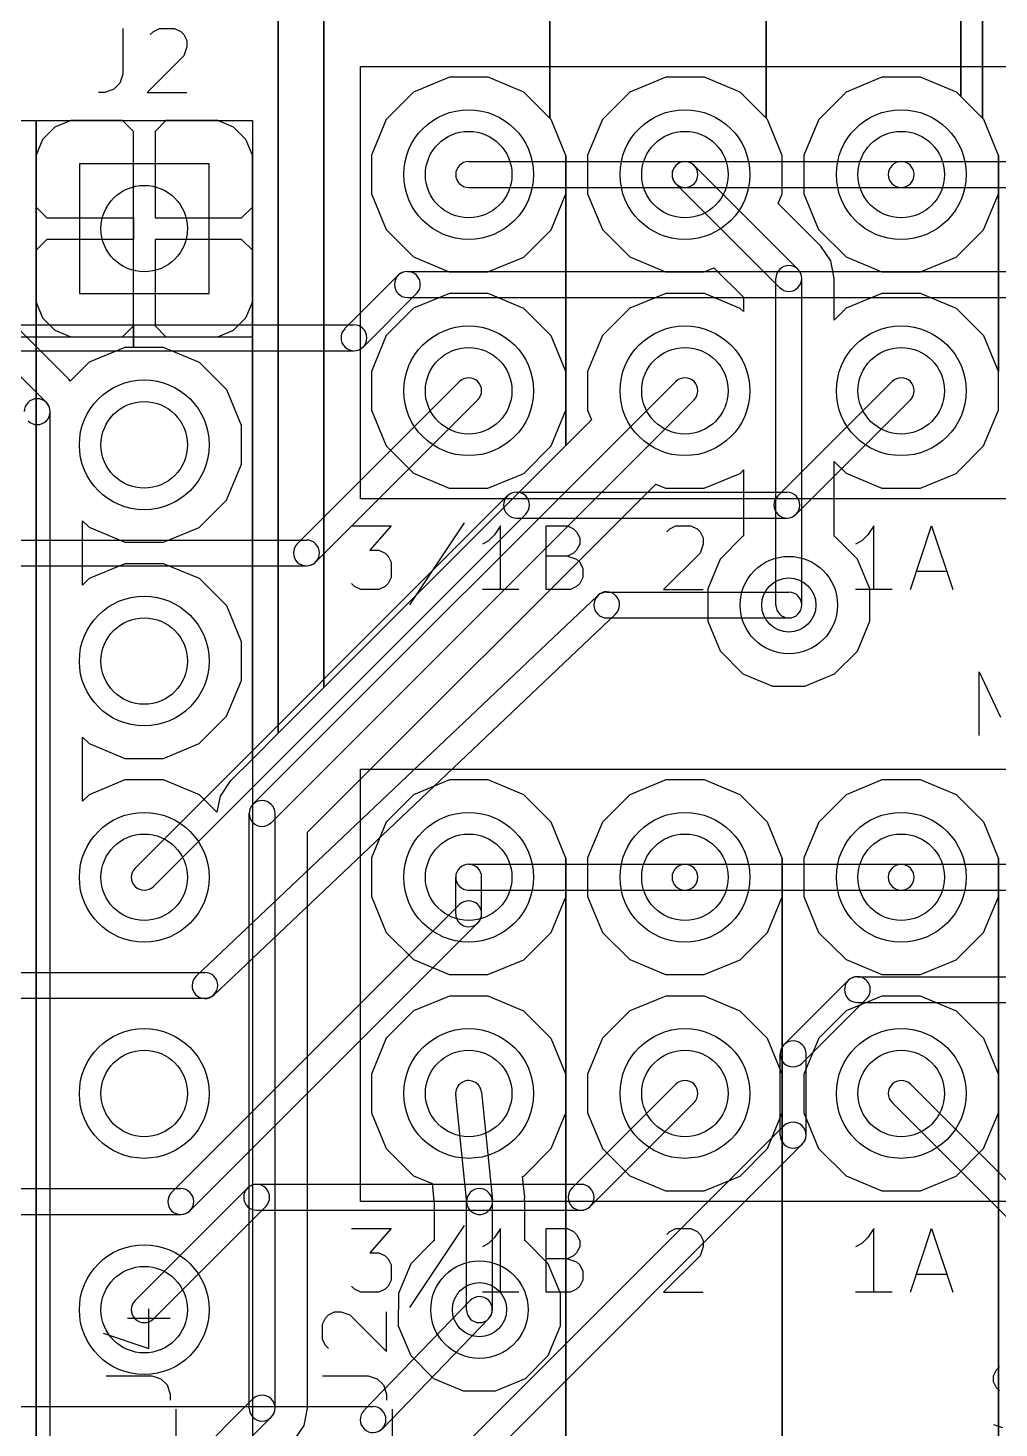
# Model space of a CAD drawing. Extents: x 10 to 410, y -287 to -10.
# Drawn here: x 229.78 to 241.18, y -136.01 to -119.56 of the extents above; entities that cross this region are included whole.
import ezdxf

# ---------------------------------------------------------------- set-up
doc = ezdxf.new("R2010")
doc.units = 0
doc.header["$MEASUREMENT"] = 0
doc.layers.add('Black', color=250, linetype='CONTINUOUS')
doc.layers.add('White', color=7, linetype='CONTINUOUS')

msp = doc.modelspace()

# ---------------------------------------------------------------- linework, layer by layer
at = {"layer": 'BLACK'}
for p, q in [((235.903, -120.621), (235.903, -114.594)), ((235.903, -114.594), (235.903, -120.621)), ((235.903, -120.621), (235.903, -114.594)), ((235.903, -114.594), (235.903, -120.621)), ((238.443, -120.621), (238.443, -114.594)), ((238.443, -114.594), (238.443, -120.621)), ((238.443, -120.621), (238.443, -114.594)), ((238.443, -114.594), (238.443, -120.621)), ((240.983, -120.621), (240.983, -115.431)), ((240.983, -115.431), (240.983, -120.621)), ((240.983, -120.621), (240.983, -115.431)), ((240.983, -115.431), (240.983, -120.621)), ((240.729, -120.367), (240.729, -117.896)), ((240.729, -117.896), (240.729, -120.367)), ((240.729, -120.367), (240.729, -117.896)), ((240.729, -117.896), (240.729, -120.367)), ((233.248, -127.312), (233.248, -118.272)), ((233.248, -118.272), (233.248, -127.312)), ((233.248, -127.312), (233.248, -118.272)), ((233.248, -118.272), (233.248, -127.312)), ((232.714, -127.847), (232.714, -118.975)), ((232.714, -118.975), (232.714, -127.847)), ((232.714, -127.847), (232.714, -118.975)), ((232.714, -118.975), (232.714, -127.847)), ((230.89, -119.569), (230.89, -120.104)), ((231.247, -119.604), (231.319, -119.569)), ((231.319, -119.569), (231.497, -119.569)), ((231.497, -119.569), (231.569, -119.604)), ((231.211, -119.64), (231.247, -119.604)), ((231.569, -119.604), (231.604, -119.64)), ((231.604, -119.64), (231.64, -119.711)), ((231.64, -119.711), (231.64, -119.783)), ((231.604, -119.89), (231.176, -120.319)), ((231.64, -119.783), (231.604, -119.89)), ((233.68, -125.095), (233.68, -120.015)), ((233.68, -120.015), (243.84, -120.015)), ((230.854, -120.211), (230.783, -120.283)), ((230.89, -120.104), (230.854, -120.211)), ((234.724, -120.142), (234.303, -120.315)), ((234.724, -120.142), (234.303, -120.315)), ((235.178, -120.142), (234.724, -120.142)), ((235.178, -120.142), (234.724, -120.142)), ((235.598, -120.317), (235.178, -120.142)), ((235.598, -120.317), (235.178, -120.142)), ((237.264, -120.142), (236.843, -120.315)), ((237.264, -120.142), (236.843, -120.315)), ((237.718, -120.142), (237.264, -120.142)), ((237.718, -120.142), (237.264, -120.142)), ((238.138, -120.317), (237.718, -120.142)), ((238.138, -120.317), (237.718, -120.142)), ((239.804, -120.142), (239.383, -120.315)), ((239.804, -120.142), (239.383, -120.315)), ((240.258, -120.142), (239.804, -120.142)), ((240.258, -120.142), (239.804, -120.142)), ((240.678, -120.317), (240.258, -120.142)), ((240.678, -120.317), (240.258, -120.142)), ((230.676, -120.319), (230.604, -120.319)), ((230.783, -120.283), (230.676, -120.319)), ((231.176, -120.319), (231.64, -120.319)), ((234.303, -120.315), (233.982, -120.637)), ((234.303, -120.315), (233.982, -120.637)), ((235.903, -120.621), (235.598, -120.317)), ((235.903, -120.621), (235.598, -120.317)), ((236.843, -120.315), (236.522, -120.637)), ((236.843, -120.315), (236.522, -120.637)), ((238.443, -120.621), (238.138, -120.317)), ((238.443, -120.621), (238.138, -120.317)), ((239.383, -120.315), (239.062, -120.637)), ((239.383, -120.315), (239.062, -120.637)), ((240.729, -120.367), (240.678, -120.317)), ((240.729, -120.367), (240.678, -120.317)), ((240.983, -120.621), (240.729, -120.367)), ((240.983, -120.621), (240.729, -120.367)), ((227.33, -120.65), (229.87, -120.65)), ((229.87, -120.65), (229.87, -146.05)), ((229.87, -120.65), (232.41, -120.65)), ((229.87, -146.05), (229.87, -120.65)), ((230.277, -120.65), (230.09, -120.728)), ((230.277, -120.65), (230.09, -120.728)), ((230.479, -120.65), (230.277, -120.65)), ((230.479, -120.65), (230.277, -120.65)), ((230.886, -120.65), (230.479, -120.65)), ((230.886, -120.65), (230.479, -120.65)), ((231.013, -120.777), (230.886, -120.65)), ((231.013, -120.777), (230.886, -120.65)), ((231.394, -120.65), (231.267, -120.777)), ((231.394, -120.65), (231.267, -120.777)), ((231.801, -120.65), (231.394, -120.65)), ((231.801, -120.65), (231.394, -120.65)), ((232.003, -120.65), (231.801, -120.65)), ((232.003, -120.65), (231.801, -120.65)), ((232.19, -120.728), (232.003, -120.65)), ((232.19, -120.728), (232.003, -120.65)), ((232.41, -120.65), (232.41, -146.05)), ((233.982, -120.637), (233.807, -121.057)), ((233.982, -120.637), (233.807, -121.057)), ((235.92, -120.638), (235.903, -120.621)), ((235.92, -120.638), (235.903, -120.621)), ((236.093, -121.059), (235.92, -120.638)), ((236.093, -121.059), (235.92, -120.638)), ((236.522, -120.637), (236.347, -121.057)), ((236.522, -120.637), (236.347, -121.057)), ((238.46, -120.638), (238.443, -120.621)), ((238.46, -120.638), (238.443, -120.621)), ((238.633, -121.059), (238.46, -120.638)), ((238.633, -121.059), (238.46, -120.638)), ((239.062, -120.637), (238.887, -121.057)), ((239.062, -120.637), (238.887, -121.057)), ((241, -120.638), (240.983, -120.621)), ((241, -120.638), (240.983, -120.621)), ((241.173, -121.059), (241, -120.638)), ((241.173, -121.059), (241, -120.638)), ((229.947, -120.871), (229.87, -121.057)), ((229.947, -120.871), (229.87, -121.057)), ((230.09, -120.728), (229.947, -120.871)), ((230.09, -120.728), (229.947, -120.871)), ((231.013, -121.793), (231.013, -120.777)), ((231.013, -121.793), (231.013, -120.777)), ((231.267, -120.777), (231.267, -121.793)), ((231.267, -120.777), (231.267, -121.793)), ((232.333, -120.871), (232.19, -120.728)), ((232.333, -120.871), (232.19, -120.728)), ((232.41, -121.057), (232.333, -120.871)), ((232.41, -121.057), (232.333, -120.871)), ((229.87, -121.057), (229.87, -121.666)), ((229.87, -121.057), (229.87, -121.666)), ((231.902, -121.158), (230.378, -121.158)), ((230.378, -121.158), (230.378, -122.682)), ((231.902, -121.158), (230.378, -121.158)), ((230.378, -121.158), (230.378, -122.682)), ((231.902, -121.158), (230.378, -121.158)), ((230.378, -121.158), (230.378, -122.682)), ((231.902, -122.682), (231.902, -121.158)), ((231.902, -122.682), (231.902, -121.158)), ((231.902, -122.682), (231.902, -121.158)), ((232.41, -122.783), (232.41, -121.057)), ((232.41, -121.666), (232.41, -121.057)), ((232.41, -121.057), (232.41, -122.783)), ((232.41, -122.783), (232.41, -121.057)), ((232.41, -121.666), (232.41, -121.057)), ((232.41, -121.057), (232.41, -122.783)), ((233.807, -121.057), (233.807, -121.511)), ((233.807, -121.057), (233.807, -121.511)), ((236.093, -123.599), (236.093, -121.059)), ((236.093, -121.513), (236.093, -121.059)), ((236.093, -121.059), (236.093, -123.599)), ((236.093, -123.599), (236.093, -121.059)), ((236.093, -121.513), (236.093, -121.059)), ((236.093, -121.059), (236.093, -123.599)), ((236.347, -121.057), (236.347, -121.511)), ((236.347, -121.057), (236.347, -121.511)), ((238.817, -122.397), (237.598, -121.177)), ((238.633, -121.513), (238.633, -121.059)), ((238.633, -121.513), (238.633, -121.059)), ((238.887, -121.057), (238.887, -121.511)), ((238.887, -121.057), (238.887, -121.511)), ((241.173, -123.599), (241.173, -121.059)), ((241.173, -121.513), (241.173, -121.059)), ((241.173, -121.059), (241.173, -123.599)), ((241.173, -123.599), (241.173, -121.059)), ((241.173, -121.513), (241.173, -121.059)), ((241.173, -121.059), (241.173, -123.599)), ((233.807, -121.511), (233.98, -121.932)), ((233.807, -121.511), (233.98, -121.932)), ((235.918, -121.933), (236.093, -121.513)), ((235.918, -121.933), (236.093, -121.513)), ((236.347, -121.511), (236.52, -121.932)), ((236.347, -121.511), (236.52, -121.932)), ((238.602, -122.612), (237.382, -121.393)), ((238.586, -121.626), (238.633, -121.513)), ((238.586, -121.626), (238.633, -121.513)), ((238.887, -121.511), (239.06, -121.932)), ((238.887, -121.511), (239.06, -121.932)), ((240.998, -121.933), (241.173, -121.513)), ((240.998, -121.933), (241.173, -121.513)), ((229.87, -121.666), (229.997, -121.793)), ((229.87, -121.666), (229.997, -121.793)), ((232.283, -121.793), (232.41, -121.666)), ((232.283, -121.793), (232.41, -121.666)), ((239.087, -122.127), (238.586, -121.626)), ((239.087, -122.127), (238.586, -121.626)), ((229.997, -121.793), (231.013, -121.793)), ((229.997, -121.793), (231.013, -121.793)), ((231.013, -122.047), (231.013, -121.793)), ((231.013, -121.793), (231.013, -122.047)), ((231.013, -122.047), (231.013, -121.793)), ((231.013, -121.793), (231.013, -122.047)), ((231.267, -121.793), (232.283, -121.793)), ((231.267, -121.793), (232.283, -121.793)), ((233.98, -121.932), (234.302, -122.253)), ((233.98, -121.932), (234.302, -122.253)), ((235.597, -122.255), (235.918, -121.933)), ((235.597, -122.255), (235.918, -121.933)), ((236.52, -121.932), (236.842, -122.253)), ((236.52, -121.932), (236.842, -122.253)), ((239.06, -121.932), (239.382, -122.253)), ((239.06, -121.932), (239.382, -122.253)), ((240.677, -122.255), (240.998, -121.933)), ((240.677, -122.255), (240.998, -121.933)), ((229.997, -122.047), (229.87, -122.174)), ((229.997, -122.047), (229.87, -122.174)), ((229.87, -122.174), (229.87, -122.783)), ((229.87, -122.174), (229.87, -122.783)), ((231.013, -122.047), (229.997, -122.047)), ((231.013, -122.047), (229.997, -122.047)), ((231.013, -123.063), (231.013, -122.047)), ((231.013, -123.063), (231.013, -122.047)), ((232.283, -122.047), (231.267, -122.047)), ((231.267, -122.047), (231.267, -123.063)), ((232.283, -122.047), (231.267, -122.047)), ((231.267, -122.047), (231.267, -123.063)), ((232.41, -122.174), (232.283, -122.047)), ((232.41, -122.174), (232.283, -122.047)), ((232.41, -122.783), (232.41, -122.174)), ((232.41, -122.783), (232.41, -122.174)), ((239.202, -122.3), (239.087, -122.127)), ((239.087, -122.127), (239.087, -122.127)), ((239.202, -122.3), (239.087, -122.127)), ((239.087, -122.127), (239.087, -122.127)), ((234.302, -122.253), (234.722, -122.428)), ((234.302, -122.253), (234.722, -122.428)), ((235.176, -122.428), (235.597, -122.255)), ((235.176, -122.428), (235.597, -122.255)), ((236.842, -122.253), (237.262, -122.428)), ((236.842, -122.253), (237.262, -122.428)), ((239.235, -122.464), (239.202, -122.3)), ((239.202, -122.3), (239.202, -122.3)), ((239.235, -122.464), (239.202, -122.3)), ((239.202, -122.3), (239.202, -122.3)), ((239.382, -122.253), (239.802, -122.428)), ((239.382, -122.253), (239.802, -122.428)), ((240.256, -122.428), (240.677, -122.255)), ((240.256, -122.428), (240.677, -122.255)), ((234.722, -122.428), (235.176, -122.428)), ((234.722, -122.428), (235.176, -122.428)), ((237.262, -122.428), (237.716, -122.428)), ((237.262, -122.428), (237.716, -122.428)), ((237.716, -122.428), (237.831, -122.381)), ((237.716, -122.428), (237.831, -122.381)), ((237.831, -122.381), (238.176, -122.726)), ((237.831, -122.381), (238.176, -122.726)), ((238.557, -126.342), (238.557, -122.505)), ((238.862, -126.342), (238.862, -122.505)), ((239.243, -122.505), (239.235, -122.464)), ((239.243, -122.505), (239.235, -122.464)), ((239.243, -122.996), (239.243, -122.505)), ((239.243, -122.505), (239.243, -122.505)), ((239.243, -122.505), (239.243, -122.505)), ((239.243, -122.996), (239.243, -122.505)), ((239.243, -122.505), (239.243, -122.505)), ((239.243, -122.505), (239.243, -122.505)), ((239.802, -122.428), (240.256, -122.428)), ((239.802, -122.428), (240.256, -122.428)), ((230.378, -122.682), (231.902, -122.682)), ((230.378, -122.682), (231.902, -122.682)), ((230.378, -122.682), (231.902, -122.682)), ((234.724, -122.682), (234.303, -122.855)), ((234.724, -122.682), (234.303, -122.855)), ((235.178, -122.682), (234.724, -122.682)), ((235.178, -122.682), (234.724, -122.682)), ((235.598, -122.857), (235.178, -122.682)), ((235.598, -122.857), (235.178, -122.682)), ((237.264, -122.682), (236.843, -122.855)), ((237.264, -122.682), (236.843, -122.855)), ((237.718, -122.682), (237.264, -122.682)), ((237.718, -122.682), (237.264, -122.682)), ((238.138, -122.857), (237.718, -122.682)), ((238.138, -122.857), (237.718, -122.682)), ((239.804, -122.682), (239.383, -122.855)), ((239.804, -122.682), (239.383, -122.855)), ((240.258, -122.682), (239.804, -122.682)), ((240.258, -122.682), (239.804, -122.682)), ((240.678, -122.857), (240.258, -122.682)), ((240.678, -122.857), (240.258, -122.682)), ((229.87, -122.783), (229.947, -122.969)), ((229.87, -122.783), (229.947, -122.969)), ((232.333, -122.969), (232.41, -122.783)), ((232.333, -122.969), (232.41, -122.783)), ((232.41, -128.151), (232.41, -122.783)), ((232.41, -122.783), (232.41, -128.151)), ((232.41, -128.151), (232.41, -122.783)), ((232.41, -122.783), (232.41, -128.151)), ((234.303, -122.855), (233.982, -123.177)), ((234.303, -122.855), (233.982, -123.177)), ((235.92, -123.178), (235.598, -122.857)), ((235.92, -123.178), (235.598, -122.857)), ((236.843, -122.855), (236.522, -123.177)), ((236.843, -122.855), (236.522, -123.177)), ((238.176, -122.895), (238.138, -122.857)), ((238.176, -122.895), (238.138, -122.857)), ((238.176, -122.726), (238.176, -122.895)), ((238.176, -122.726), (238.176, -122.895)), ((239.383, -122.855), (239.243, -122.996)), ((239.383, -122.855), (239.243, -122.996)), ((241, -123.178), (240.678, -122.857)), ((241, -123.178), (240.678, -122.857)), ((229.991, -123.962), (228.997, -122.968)), ((230.26, -123.693), (229.574, -123.007)), ((230.26, -123.693), (229.574, -123.007)), ((229.947, -122.969), (230.09, -123.112)), ((229.947, -122.969), (230.09, -123.112)), ((232.19, -123.112), (232.333, -122.969)), ((232.19, -123.112), (232.333, -122.969)), ((230.09, -123.112), (230.277, -123.19)), ((230.09, -123.112), (230.277, -123.19)), ((230.886, -123.19), (231.013, -123.063)), ((230.886, -123.19), (231.013, -123.063)), ((231.013, -123.317), (231.013, -123.063)), ((231.013, -123.063), (231.013, -123.317)), ((231.013, -123.317), (231.013, -123.063)), ((231.013, -123.063), (231.013, -123.317)), ((231.267, -123.063), (231.394, -123.19)), ((231.267, -123.063), (231.394, -123.19)), ((232.003, -123.19), (232.19, -123.112)), ((232.003, -123.19), (232.19, -123.112)), ((233.982, -123.177), (233.807, -123.597)), ((233.982, -123.177), (233.807, -123.597)), ((236.093, -123.599), (235.92, -123.178)), ((236.093, -123.599), (235.92, -123.178)), ((236.522, -123.177), (236.347, -123.597)), ((236.522, -123.177), (236.347, -123.597)), ((241.173, -123.599), (241, -123.178)), ((241.173, -123.599), (241, -123.178)), ((227.33, -123.19), (229.87, -123.19)), ((229.87, -123.19), (232.41, -123.19)), ((230.277, -123.19), (230.479, -123.19)), ((230.277, -123.19), (230.479, -123.19)), ((230.479, -123.19), (230.886, -123.19)), ((230.479, -123.19), (230.886, -123.19)), ((230.914, -123.317), (230.493, -123.49)), ((230.914, -123.317), (230.493, -123.49)), ((231.013, -123.317), (230.914, -123.317)), ((231.013, -123.317), (230.914, -123.317)), ((231.368, -123.317), (231.013, -123.317)), ((231.368, -123.317), (231.013, -123.317)), ((231.788, -123.492), (231.368, -123.317)), ((231.788, -123.492), (231.368, -123.317)), ((231.394, -123.19), (231.801, -123.19)), ((231.394, -123.19), (231.801, -123.19)), ((231.801, -123.19), (232.003, -123.19)), ((231.801, -123.19), (232.003, -123.19)), ((230.493, -123.49), (230.272, -123.711)), ((230.493, -123.49), (230.272, -123.711)), ((232.11, -123.813), (231.788, -123.492)), ((232.11, -123.813), (231.788, -123.492)), ((233.807, -123.597), (233.807, -124.051)), ((233.807, -123.597), (233.807, -124.051)), ((236.093, -124.467), (236.093, -123.599)), ((236.093, -124.053), (236.093, -123.599)), ((236.093, -123.599), (236.093, -124.467)), ((236.093, -124.467), (236.093, -123.599)), ((236.093, -124.053), (236.093, -123.599)), ((236.093, -123.599), (236.093, -124.467)), ((236.347, -123.597), (236.347, -124.051)), ((236.347, -123.597), (236.347, -124.051)), ((241.173, -124.053), (241.173, -123.599)), ((241.173, -124.053), (241.173, -123.599)), ((230.272, -123.711), (230.26, -123.693)), ((230.26, -123.693), (230.26, -123.693)), ((230.272, -123.711), (230.26, -123.693)), ((230.26, -123.693), (230.26, -123.693)), ((232.283, -124.234), (232.11, -123.813)), ((232.283, -124.234), (232.11, -123.813)), ((237.382, -123.717), (232.416, -128.683)), ((237.598, -123.933), (232.632, -128.899)), ((230.035, -137.672), (230.035, -124.07)), ((233.807, -124.051), (233.98, -124.472)), ((233.807, -124.051), (233.98, -124.472)), ((235.918, -124.473), (236.093, -124.053)), ((235.918, -124.473), (236.093, -124.053)), ((236.394, -124.166), (236.093, -124.467)), ((236.394, -124.166), (236.093, -124.467)), ((236.347, -124.051), (236.394, -124.166)), ((236.347, -124.051), (236.394, -124.166)), ((240.998, -124.473), (241.173, -124.053)), ((240.998, -124.473), (241.173, -124.053)), ((232.283, -124.688), (232.283, -124.234)), ((232.283, -124.688), (232.283, -124.234)), ((236.093, -124.467), (233.248, -127.312)), ((236.093, -124.467), (233.248, -127.312)), ((233.98, -124.472), (234.302, -124.793)), ((233.98, -124.472), (234.302, -124.793)), ((235.597, -124.795), (235.918, -124.473)), ((235.597, -124.795), (235.918, -124.473)), ((240.677, -124.795), (240.998, -124.473)), ((240.677, -124.795), (240.998, -124.473)), ((239.243, -125.532), (239.243, -124.654)), ((239.243, -124.654), (239.382, -124.793)), ((239.243, -125.532), (239.243, -124.654)), ((239.243, -124.654), (239.382, -124.793)), ((232.108, -125.108), (232.283, -124.688)), ((232.108, -125.108), (232.283, -124.688)), ((234.302, -124.793), (234.722, -124.968)), ((234.302, -124.793), (234.722, -124.968)), ((235.176, -124.968), (235.597, -124.795)), ((235.176, -124.968), (235.597, -124.795)), ((237.716, -124.968), (238.137, -124.795)), ((237.716, -124.968), (238.137, -124.795)), ((238.137, -124.795), (238.176, -124.755)), ((238.137, -124.795), (238.176, -124.755)), ((238.176, -124.755), (238.176, -125.532)), ((238.176, -124.755), (238.176, -125.532)), ((239.382, -124.793), (239.802, -124.968)), ((239.382, -124.793), (239.802, -124.968)), ((240.256, -124.968), (240.677, -124.795)), ((240.256, -124.968), (240.677, -124.795)), ((233.057, -129.012), (237.149, -124.921)), ((233.057, -129.012), (237.149, -124.921)), ((234.722, -124.968), (235.176, -124.968)), ((234.722, -124.968), (235.176, -124.968)), ((237.149, -124.921), (237.262, -124.968)), ((237.149, -124.921), (237.262, -124.968)), ((237.262, -124.968), (237.716, -124.968)), ((237.262, -124.968), (237.716, -124.968)), ((239.802, -124.968), (240.256, -124.968)), ((239.802, -124.968), (240.256, -124.968)), ((231.787, -125.43), (232.108, -125.108)), ((231.787, -125.43), (232.108, -125.108)), ((243.84, -125.095), (233.68, -125.095)), ((230.416, -126.107), (230.416, -125.353)), ((230.416, -125.353), (230.492, -125.428)), ((230.416, -126.107), (230.416, -125.353)), ((230.416, -125.353), (230.492, -125.428)), ((230.492, -125.428), (230.912, -125.603)), ((230.492, -125.428), (230.912, -125.603)), ((231.366, -125.603), (231.787, -125.43)), ((231.366, -125.603), (231.787, -125.43)), ((233.575, -125.411), (234.039, -125.411)), ((234.039, -125.411), (233.789, -125.696)), ((234.896, -125.375), (234.254, -126.339)), ((235.325, -125.411), (235.254, -125.518)), ((235.325, -126.161), (235.325, -125.411)), ((235.861, -126.161), (235.861, -125.411)), ((235.861, -125.411), (236.111, -125.411)), ((236.111, -125.411), (236.182, -125.446)), ((236.182, -125.446), (236.218, -125.482)), ((236.218, -125.482), (236.254, -125.553)), ((237.276, -125.482), (237.311, -125.446)), ((237.311, -125.446), (237.383, -125.411)), ((237.383, -125.411), (237.561, -125.411)), ((237.561, -125.411), (237.633, -125.446)), ((237.633, -125.446), (237.669, -125.482)), ((237.669, -125.482), (237.704, -125.553)), ((239.709, -125.411), (239.637, -125.518)), ((239.709, -126.161), (239.709, -125.411)), ((240.137, -126.161), (240.387, -125.411)), ((240.387, -125.411), (240.637, -126.161)), ((230.912, -125.603), (231.366, -125.603)), ((230.912, -125.603), (231.366, -125.603)), ((235.182, -125.589), (235.111, -125.625)), ((235.254, -125.518), (235.182, -125.589)), ((236.254, -125.625), (236.218, -125.696)), ((236.254, -125.553), (236.254, -125.625)), ((237.704, -125.625), (237.669, -125.732)), ((237.704, -125.553), (237.704, -125.625)), ((238.171, -125.534), (237.903, -125.802)), ((238.171, -125.534), (237.903, -125.802)), ((238.176, -125.532), (238.171, -125.534)), ((238.176, -125.532), (238.171, -125.534)), ((239.25, -125.535), (239.243, -125.532)), ((239.25, -125.535), (239.243, -125.532)), ((239.518, -125.803), (239.25, -125.535)), ((239.518, -125.803), (239.25, -125.535)), ((239.566, -125.589), (239.494, -125.625)), ((239.637, -125.518), (239.566, -125.589)), ((233.789, -125.696), (233.896, -125.696)), ((233.896, -125.696), (233.968, -125.732)), ((233.968, -125.732), (234.004, -125.768)), ((234.004, -125.768), (234.039, -125.839)), ((236.111, -125.768), (235.861, -125.768)), ((236.182, -125.732), (236.111, -125.768)), ((236.111, -125.768), (236.218, -125.803)), ((236.218, -125.696), (236.182, -125.732)), ((236.218, -125.803), (236.254, -125.839)), ((237.669, -125.732), (237.24, -126.161)), ((237.903, -125.802), (237.757, -126.152)), ((237.903, -125.802), (237.757, -126.152)), ((239.662, -126.153), (239.518, -125.803)), ((239.662, -126.153), (239.518, -125.803)), ((230.914, -125.857), (230.493, -126.03)), ((230.914, -125.857), (230.493, -126.03)), ((231.368, -125.857), (230.914, -125.857)), ((231.368, -125.857), (230.914, -125.857)), ((231.788, -126.032), (231.368, -125.857)), ((231.788, -126.032), (231.368, -125.857)), ((234.039, -125.839), (234.039, -126.018)), ((236.254, -125.839), (236.289, -125.911)), ((236.289, -125.911), (236.289, -126.018)), ((240.209, -125.946), (240.566, -125.946)), ((230.493, -126.03), (230.416, -126.107)), ((230.493, -126.03), (230.416, -126.107)), ((232.11, -126.353), (231.788, -126.032)), ((232.11, -126.353), (231.788, -126.032)), ((233.611, -126.125), (233.575, -126.089)), ((233.682, -126.161), (233.611, -126.125)), ((233.968, -126.125), (233.896, -126.161)), ((234.004, -126.089), (233.968, -126.125)), ((234.039, -126.018), (234.004, -126.089)), ((236.218, -126.125), (236.146, -126.161)), ((236.254, -126.089), (236.218, -126.125)), ((236.289, -126.018), (236.254, -126.089)), ((233.896, -126.161), (233.682, -126.161)), ((235.539, -126.161), (235.111, -126.161)), ((236.146, -126.161), (235.861, -126.161)), ((237.24, -126.161), (237.704, -126.161)), ((237.757, -126.152), (237.757, -126.53)), ((237.757, -126.152), (237.757, -126.53)), ((239.923, -126.161), (239.494, -126.161)), ((239.662, -126.532), (239.662, -126.153)), ((239.662, -126.532), (239.662, -126.153)), ((232.283, -126.774), (232.11, -126.353)), ((232.283, -126.774), (232.11, -126.353)), ((237.757, -126.53), (237.902, -126.881)), ((237.757, -126.53), (237.902, -126.881)), ((239.517, -126.882), (239.662, -126.532)), ((239.517, -126.882), (239.662, -126.532)), ((232.283, -127.228), (232.283, -126.774)), ((232.283, -127.228), (232.283, -126.774)), ((237.902, -126.881), (238.169, -127.149)), ((237.902, -126.881), (238.169, -127.149)), ((239.248, -127.15), (239.517, -126.882)), ((239.248, -127.15), (239.517, -126.882)), ((240.947, -127.875), (240.947, -127.125)), ((240.947, -127.125), (241.197, -127.661)), ((232.108, -127.648), (232.283, -127.228)), ((232.108, -127.648), (232.283, -127.228)), ((238.169, -127.149), (238.519, -127.294)), ((238.169, -127.149), (238.519, -127.294)), ((238.519, -127.294), (238.898, -127.294)), ((238.519, -127.294), (238.898, -127.294)), ((238.898, -127.294), (239.248, -127.15)), ((238.898, -127.294), (239.248, -127.15)), ((233.248, -127.312), (232.714, -127.847)), ((233.248, -127.312), (232.714, -127.847)), ((231.787, -127.97), (232.108, -127.648)), ((231.787, -127.97), (232.108, -127.648)), ((230.416, -128.647), (230.416, -127.893)), ((230.416, -127.893), (230.492, -127.968)), ((230.416, -128.647), (230.416, -127.893)), ((230.416, -127.893), (230.492, -127.968)), ((232.714, -127.847), (232.41, -128.151)), ((232.714, -127.847), (232.41, -128.151)), ((230.492, -127.968), (230.912, -128.143)), ((230.492, -127.968), (230.912, -128.143)), ((231.366, -128.143), (231.787, -127.97)), ((231.366, -128.143), (231.787, -127.97)), ((230.912, -128.143), (231.366, -128.143)), ((230.912, -128.143), (231.366, -128.143)), ((232.41, -128.151), (232.147, -128.414)), ((232.41, -128.151), (232.147, -128.414)), ((233.68, -133.35), (233.68, -128.27)), ((233.68, -128.27), (243.84, -128.27)), ((230.914, -128.397), (230.493, -128.57)), ((230.914, -128.397), (230.493, -128.57)), ((231.368, -128.397), (230.914, -128.397)), ((231.368, -128.397), (230.914, -128.397)), ((231.788, -128.572), (231.368, -128.397)), ((231.788, -128.572), (231.368, -128.397)), ((232.147, -128.414), (232.031, -128.587)), ((232.147, -128.414), (232.031, -128.587)), ((234.724, -128.397), (234.303, -128.57)), ((234.724, -128.397), (234.303, -128.57)), ((235.178, -128.397), (234.724, -128.397)), ((235.178, -128.397), (234.724, -128.397)), ((235.598, -128.572), (235.178, -128.397)), ((235.598, -128.572), (235.178, -128.397)), ((237.264, -128.397), (236.843, -128.57)), ((237.264, -128.397), (236.843, -128.57)), ((237.718, -128.397), (237.264, -128.397)), ((237.718, -128.397), (237.264, -128.397)), ((238.138, -128.572), (237.718, -128.397)), ((238.138, -128.572), (237.718, -128.397)), ((239.804, -128.397), (239.383, -128.57)), ((239.804, -128.397), (239.383, -128.57)), ((240.258, -128.397), (239.804, -128.397)), ((240.258, -128.397), (239.804, -128.397)), ((240.678, -128.572), (240.258, -128.397)), ((240.678, -128.572), (240.258, -128.397)), ((230.493, -128.57), (230.416, -128.647)), ((230.493, -128.57), (230.416, -128.647)), ((231.993, -128.777), (231.788, -128.572)), ((231.993, -128.777), (231.788, -128.572)), ((232.031, -128.587), (231.993, -128.777)), ((232.031, -128.587), (231.993, -128.777)), ((234.303, -128.57), (233.982, -128.892)), ((234.303, -128.57), (233.982, -128.892)), ((235.92, -128.893), (235.598, -128.572)), ((235.92, -128.893), (235.598, -128.572)), ((236.843, -128.57), (236.522, -128.892)), ((236.843, -128.57), (236.522, -128.892)), ((238.46, -128.893), (238.138, -128.572)), ((238.46, -128.893), (238.138, -128.572)), ((239.383, -128.57), (239.062, -128.892)), ((239.383, -128.57), (239.062, -128.892)), ((241, -128.893), (240.678, -128.572)), ((241, -128.893), (240.678, -128.572)), ((232.371, -135.776), (232.371, -128.791)), ((232.676, -135.776), (232.676, -128.791)), ((233.982, -128.892), (233.807, -129.312)), ((233.982, -128.892), (233.807, -129.312)), ((236.093, -129.314), (235.92, -128.893)), ((236.093, -129.314), (235.92, -128.893)), ((236.522, -128.892), (236.347, -129.312)), ((236.522, -128.892), (236.347, -129.312)), ((238.633, -129.314), (238.46, -128.893)), ((238.633, -129.314), (238.46, -128.893)), ((239.062, -128.892), (238.887, -129.312)), ((239.062, -128.892), (238.887, -129.312)), ((241.173, -129.314), (241, -128.893)), ((241.173, -129.314), (241, -128.893)), ((233.057, -135.776), (233.057, -129.012)), ((233.057, -135.776), (233.057, -129.012)), ((233.807, -129.312), (233.807, -129.766)), ((233.807, -129.312), (233.807, -129.766)), ((236.093, -131.854), (236.093, -129.314)), ((236.093, -129.768), (236.093, -129.314)), ((236.093, -129.314), (236.093, -131.854)), ((236.093, -131.854), (236.093, -129.314)), ((236.093, -129.768), (236.093, -129.314)), ((236.093, -129.314), (236.093, -131.854)), ((236.347, -129.312), (236.347, -129.766)), ((236.347, -129.312), (236.347, -129.766)), ((238.633, -131.854), (238.633, -129.314)), ((238.633, -129.768), (238.633, -129.314)), ((238.633, -129.314), (238.633, -131.854)), ((238.633, -131.854), (238.633, -129.314)), ((238.633, -129.768), (238.633, -129.314)), ((238.633, -129.314), (238.633, -131.854)), ((238.887, -129.312), (238.887, -129.766)), ((238.887, -129.312), (238.887, -129.766)), ((241.173, -131.854), (241.173, -129.314)), ((241.173, -129.768), (241.173, -129.314)), ((241.173, -129.314), (241.173, -131.854)), ((241.173, -131.854), (241.173, -129.314)), ((241.173, -129.768), (241.173, -129.314)), ((241.173, -129.314), (241.173, -131.854)), ((233.807, -129.766), (233.98, -130.187)), ((233.807, -129.766), (233.98, -130.187)), ((236.347, -129.766), (236.52, -130.187)), ((236.347, -129.766), (236.52, -130.187)), ((238.887, -129.766), (239.06, -130.187)), ((238.887, -129.766), (239.06, -130.187)), ((235.918, -130.188), (236.093, -129.768)), ((235.918, -130.188), (236.093, -129.768)), ((238.458, -130.188), (238.633, -129.768)), ((238.458, -130.188), (238.633, -129.768)), ((240.998, -130.188), (241.173, -129.768)), ((240.998, -130.188), (241.173, -129.768)), ((233.98, -130.187), (234.302, -130.508)), ((233.98, -130.187), (234.302, -130.508)), ((235.597, -130.51), (235.918, -130.188)), ((235.597, -130.51), (235.918, -130.188)), ((236.52, -130.187), (236.842, -130.508)), ((236.52, -130.187), (236.842, -130.508)), ((238.137, -130.51), (238.458, -130.188)), ((238.137, -130.51), (238.458, -130.188)), ((239.06, -130.187), (239.382, -130.508)), ((239.06, -130.187), (239.382, -130.508)), ((240.677, -130.51), (240.998, -130.188)), ((240.677, -130.51), (240.998, -130.188)), ((234.302, -130.508), (234.722, -130.683)), ((234.302, -130.508), (234.722, -130.683)), ((235.176, -130.683), (235.597, -130.51)), ((235.176, -130.683), (235.597, -130.51)), ((236.842, -130.508), (237.262, -130.683)), ((236.842, -130.508), (237.262, -130.683)), ((237.716, -130.683), (238.137, -130.51)), ((237.716, -130.683), (238.137, -130.51)), ((239.382, -130.508), (239.802, -130.683)), ((239.382, -130.508), (239.802, -130.683)), ((240.256, -130.683), (240.677, -130.51)), ((240.256, -130.683), (240.677, -130.51)), ((234.722, -130.683), (235.176, -130.683)), ((234.722, -130.683), (235.176, -130.683)), ((237.262, -130.683), (237.716, -130.683)), ((237.262, -130.683), (237.716, -130.683)), ((239.802, -130.683), (240.256, -130.683)), ((239.802, -130.683), (240.256, -130.683)), ((234.724, -130.937), (234.303, -131.11)), ((234.724, -130.937), (234.303, -131.11)), ((235.178, -130.937), (234.724, -130.937)), ((235.178, -130.937), (234.724, -130.937)), ((235.598, -131.112), (235.178, -130.937)), ((235.598, -131.112), (235.178, -130.937)), ((237.264, -130.937), (236.843, -131.11)), ((237.264, -130.937), (236.843, -131.11)), ((237.718, -130.937), (237.264, -130.937)), ((237.718, -130.937), (237.264, -130.937)), ((238.138, -131.112), (237.718, -130.937)), ((238.138, -131.112), (237.718, -130.937)), ((239.804, -130.937), (239.383, -131.11)), ((239.804, -130.937), (239.383, -131.11)), ((240.258, -130.937), (239.804, -130.937)), ((240.258, -130.937), (239.804, -130.937)), ((240.678, -131.112), (240.258, -130.937)), ((240.678, -131.112), (240.258, -130.937)), ((234.303, -131.11), (233.982, -131.432)), ((234.303, -131.11), (233.982, -131.432)), ((235.92, -131.433), (235.598, -131.112)), ((235.92, -131.433), (235.598, -131.112)), ((236.843, -131.11), (236.522, -131.432)), ((236.843, -131.11), (236.522, -131.432)), ((238.46, -131.433), (238.138, -131.112)), ((238.46, -131.433), (238.138, -131.112)), ((239.383, -131.11), (239.062, -131.432)), ((239.383, -131.11), (239.062, -131.432)), ((241, -131.433), (240.678, -131.112)), ((241, -131.433), (240.678, -131.112)), ((233.982, -131.432), (233.807, -131.852)), ((233.982, -131.432), (233.807, -131.852)), ((236.093, -131.854), (235.92, -131.433)), ((236.093, -131.854), (235.92, -131.433)), ((236.522, -131.432), (236.347, -131.852)), ((236.522, -131.432), (236.347, -131.852)), ((238.633, -131.854), (238.46, -131.433)), ((238.633, -131.854), (238.46, -131.433)), ((239.062, -131.432), (238.887, -131.852)), ((239.062, -131.432), (238.887, -131.852)), ((241.173, -131.854), (241, -131.433)), ((241.173, -131.854), (241, -131.433)), ((233.807, -131.852), (233.807, -132.306)), ((233.807, -131.852), (233.807, -132.306)), ((236.093, -137.569), (236.093, -131.854)), ((236.093, -132.308), (236.093, -131.854)), ((236.093, -131.854), (236.093, -137.569)), ((236.093, -137.569), (236.093, -131.854)), ((236.093, -132.308), (236.093, -131.854)), ((236.093, -131.854), (236.093, -137.569)), ((236.347, -131.852), (236.347, -132.306)), ((236.347, -131.852), (236.347, -132.306)), ((238.633, -137.569), (238.633, -131.854)), ((238.633, -132.308), (238.633, -131.854)), ((238.633, -131.854), (238.633, -137.569)), ((238.633, -137.569), (238.633, -131.854)), ((238.633, -132.308), (238.633, -131.854)), ((238.633, -131.854), (238.633, -137.569)), ((238.887, -131.852), (238.887, -132.306)), ((238.887, -131.852), (238.887, -132.306)), ((241.173, -137.569), (241.173, -131.854)), ((241.173, -132.308), (241.173, -131.854)), ((241.173, -131.854), (241.173, -137.569)), ((241.173, -137.569), (241.173, -131.854)), ((241.173, -132.308), (241.173, -131.854)), ((241.173, -131.854), (241.173, -137.569)), ((235.101, -132.065), (235.23, -133.334)), ((234.797, -132.096), (234.926, -133.365)), ((233.807, -132.306), (233.98, -132.727)), ((233.807, -132.306), (233.98, -132.727)), ((235.918, -132.728), (236.093, -132.308)), ((235.918, -132.728), (236.093, -132.308)), ((236.347, -132.306), (236.52, -132.727)), ((236.347, -132.306), (236.52, -132.727)), ((238.458, -132.728), (238.633, -132.308)), ((238.458, -132.728), (238.633, -132.308)), ((238.887, -132.306), (239.06, -132.727)), ((238.887, -132.306), (239.06, -132.727)), ((240.998, -132.728), (241.173, -132.308)), ((240.998, -132.728), (241.173, -132.308)), ((233.98, -132.727), (234.302, -133.048)), ((233.98, -132.727), (234.302, -133.048)), ((236.52, -132.727), (236.842, -133.048)), ((236.52, -132.727), (236.842, -133.048)), ((239.06, -132.727), (239.382, -133.048)), ((239.06, -132.727), (239.382, -133.048)), ((235.597, -133.05), (235.918, -132.728)), ((235.597, -133.05), (235.918, -132.728)), ((238.137, -133.05), (238.458, -132.728)), ((238.137, -133.05), (238.458, -132.728)), ((240.677, -133.05), (240.998, -132.728)), ((240.677, -133.05), (240.998, -132.728)), ((234.302, -133.048), (234.52, -133.139)), ((234.302, -133.048), (234.52, -133.139)), ((235.583, -133.055), (235.597, -133.05)), ((235.583, -133.055), (235.597, -133.05)), ((235.608, -133.297), (235.583, -133.055)), ((235.608, -133.297), (235.583, -133.055)), ((236.842, -133.048), (237.262, -133.223)), ((236.842, -133.048), (237.262, -133.223)), ((237.716, -133.223), (238.137, -133.05)), ((237.716, -133.223), (238.137, -133.05)), ((239.382, -133.048), (239.802, -133.223)), ((239.382, -133.048), (239.802, -133.223)), ((240.256, -133.223), (240.677, -133.05)), ((240.256, -133.223), (240.677, -133.05)), ((234.52, -133.139), (234.544, -133.379)), ((234.52, -133.139), (234.544, -133.379)), ((243.84, -133.35), (233.68, -133.35)), ((234.544, -133.379), (234.544, -133.81)), ((234.544, -133.379), (234.544, -133.81)), ((234.925, -134.62), (234.925, -133.35)), ((235.229, -134.62), (235.229, -133.35)), ((235.605, -133.323), (235.608, -133.297)), ((235.605, -133.323), (235.608, -133.297)), ((235.61, -133.35), (235.605, -133.323)), ((235.61, -133.35), (235.605, -133.323)), ((235.61, -133.81), (235.61, -133.35)), ((235.61, -133.81), (235.61, -133.35)), ((237.262, -133.223), (237.716, -133.223)), ((237.262, -133.223), (237.716, -133.223)), ((239.802, -133.223), (240.256, -133.223)), ((239.802, -133.223), (240.256, -133.223)), ((233.575, -133.666), (234.039, -133.666)), ((234.039, -133.666), (233.789, -133.951)), ((234.896, -133.63), (234.254, -134.594)), ((235.325, -133.666), (235.254, -133.773)), ((235.325, -134.416), (235.325, -133.666)), ((235.861, -134.416), (235.861, -133.666)), ((235.861, -133.666), (236.111, -133.666)), ((236.111, -133.666), (236.182, -133.701)), ((236.182, -133.701), (236.218, -133.737)), ((237.276, -133.737), (237.311, -133.701)), ((237.311, -133.701), (237.383, -133.666)), ((237.383, -133.666), (237.561, -133.666)), ((237.561, -133.666), (237.633, -133.701)), ((237.633, -133.701), (237.669, -133.737)), ((239.709, -133.666), (239.637, -133.773)), ((239.709, -134.416), (239.709, -133.666)), ((240.137, -134.416), (240.387, -133.666)), ((240.387, -133.666), (240.637, -134.416)), ((234.538, -133.812), (234.27, -134.08)), ((234.538, -133.812), (234.27, -134.08)), ((234.544, -133.81), (234.538, -133.812)), ((234.544, -133.81), (234.538, -133.812)), ((235.182, -133.844), (235.111, -133.88)), ((235.254, -133.773), (235.182, -133.844)), ((235.617, -133.813), (235.61, -133.81)), ((235.617, -133.813), (235.61, -133.81)), ((235.885, -134.081), (235.617, -133.813)), ((235.885, -134.081), (235.617, -133.813)), ((236.218, -133.737), (236.254, -133.808)), ((236.254, -133.808), (236.254, -133.88)), ((237.669, -133.737), (237.704, -133.808)), ((237.704, -133.808), (237.704, -133.88)), ((239.566, -133.844), (239.494, -133.88)), ((239.637, -133.773), (239.566, -133.844)), ((233.789, -133.951), (233.896, -133.951)), ((233.896, -133.951), (233.968, -133.987)), ((233.968, -133.987), (234.004, -134.023)), ((234.004, -134.023), (234.039, -134.094)), ((236.111, -134.023), (235.861, -134.023)), ((236.182, -133.987), (236.111, -134.023)), ((236.111, -134.023), (236.218, -134.058)), ((236.218, -133.951), (236.182, -133.987)), ((236.254, -133.88), (236.218, -133.951)), ((237.669, -133.987), (237.24, -134.416)), ((237.704, -133.88), (237.669, -133.987)), ((234.039, -134.094), (234.039, -134.273)), ((234.27, -134.08), (234.125, -134.43)), ((234.27, -134.08), (234.125, -134.43)), ((236.03, -134.431), (235.885, -134.081)), ((236.03, -134.431), (235.885, -134.081)), ((236.218, -134.058), (236.254, -134.094)), ((236.254, -134.094), (236.289, -134.166)), ((236.289, -134.166), (236.289, -134.273)), ((240.209, -134.201), (240.566, -134.201)), ((233.611, -134.38), (233.575, -134.344)), ((234.004, -134.344), (233.968, -134.38)), ((234.039, -134.273), (234.004, -134.344)), ((236.254, -134.344), (236.218, -134.38)), ((236.289, -134.273), (236.254, -134.344)), ((233.682, -134.416), (233.611, -134.38)), ((233.896, -134.416), (233.682, -134.416)), ((233.968, -134.38), (233.896, -134.416)), ((234.125, -134.43), (234.124, -134.809)), ((234.125, -134.43), (234.124, -134.809)), ((235.539, -134.416), (235.111, -134.416)), ((236.146, -134.416), (235.861, -134.416)), ((236.029, -134.81), (236.03, -134.431)), ((236.029, -134.81), (236.03, -134.431)), ((236.218, -134.38), (236.146, -134.416)), ((237.24, -134.416), (237.704, -134.416)), ((239.923, -134.416), (239.494, -134.416)), ((231.194, -135.075), (231.194, -134.611)), ((233.269, -134.718), (233.305, -134.682)), ((233.305, -134.682), (233.376, -134.646)), ((233.376, -134.646), (233.448, -134.646)), ((233.448, -134.646), (233.555, -134.682)), ((233.555, -134.682), (233.984, -135.111)), ((233.984, -135.111), (233.984, -134.646)), ((230.944, -134.718), (231.444, -134.718)), ((233.234, -134.789), (233.269, -134.718)), ((233.234, -134.968), (233.234, -134.789)), ((234.124, -134.809), (234.269, -135.159)), ((234.124, -134.809), (234.269, -135.159)), ((235.884, -135.16), (236.029, -134.81)), ((235.884, -135.16), (236.029, -134.81)), ((230.658, -134.896), (231.194, -135.075)), ((233.269, -135.039), (233.234, -134.968)), ((233.305, -135.075), (233.269, -135.039)), ((234.269, -135.159), (234.537, -135.427)), ((234.269, -135.159), (234.537, -135.427)), ((235.616, -135.428), (235.884, -135.16)), ((235.616, -135.428), (235.884, -135.16)), ((241.112, -135.396), (241.147, -135.325)), ((241.147, -135.325), (241.183, -135.289)), ((230.694, -135.396), (231.229, -135.396)), ((231.229, -135.396), (231.336, -135.432)), ((231.336, -135.432), (231.408, -135.504)), ((231.408, -135.504), (231.444, -135.611)), ((233.234, -135.396), (233.769, -135.396)), ((233.769, -135.396), (233.876, -135.432)), ((233.876, -135.432), (233.948, -135.504)), ((233.948, -135.504), (233.984, -135.611)), ((234.537, -135.427), (234.887, -135.572)), ((234.537, -135.427), (234.887, -135.572)), ((235.266, -135.573), (235.616, -135.428)), ((235.266, -135.573), (235.616, -135.428)), ((241.112, -135.467), (241.112, -135.396)), ((241.147, -135.539), (241.112, -135.467)), ((232.416, -135.668), (231.032, -137.052)), ((231.444, -135.611), (231.444, -135.682)), ((233.984, -135.611), (233.984, -135.682)), ((234.887, -135.572), (235.266, -135.573)), ((234.887, -135.572), (235.266, -135.573)), ((241.183, -135.575), (241.147, -135.539)), ((231.515, -136.361), (231.515, -135.789)), ((233.017, -135.98), (233.057, -135.776)), ((233.017, -135.98), (233.057, -135.776)), ((234.055, -136.361), (234.055, -135.789)), ((232.632, -135.884), (231.248, -137.268)), ((232.901, -136.153), (233.017, -135.98)), ((232.901, -136.153), (233.017, -135.98)), ((241.112, -135.967), (241.219, -136.003))]:
    msp.add_line(p, q, dxfattribs=at)
for centre, radius in [((234.95, -121.285), 0.762), ((234.95, -121.285), 0.762), ((234.95, -121.285), 0.762), ((237.49, -121.285), 0.762), ((237.49, -121.285), 0.762), ((237.49, -121.285), 0.762), ((240.03, -121.285), 0.762), ((240.03, -121.285), 0.762), ((240.03, -121.285), 0.762), ((234.95, -123.825), 0.762), ((234.95, -123.825), 0.762), ((234.95, -123.825), 0.762), ((237.49, -123.825), 0.762), ((237.49, -123.825), 0.762), ((237.49, -123.825), 0.762), ((240.03, -123.825), 0.762), ((240.03, -123.825), 0.762), ((240.03, -123.825), 0.762), ((231.14, -124.46), 0.762), ((231.14, -124.46), 0.762), ((231.14, -124.46), 0.762), ((238.71, -126.342), 0.572), ((231.14, -127), 0.762), ((231.14, -127), 0.762), ((231.14, -127), 0.762), ((231.14, -129.54), 0.762), ((231.14, -129.54), 0.762), ((231.14, -129.54), 0.762), ((234.95, -129.54), 0.762), ((234.95, -129.54), 0.762), ((234.95, -129.54), 0.762), ((237.49, -129.54), 0.762), ((237.49, -129.54), 0.762), ((237.49, -129.54), 0.762), ((240.03, -129.54), 0.762), ((240.03, -129.54), 0.762), ((240.03, -129.54), 0.762), ((231.14, -132.08), 0.762), ((231.14, -132.08), 0.762), ((231.14, -132.08), 0.762), ((234.95, -132.08), 0.762), ((234.95, -132.08), 0.762), ((234.95, -132.08), 0.762), ((237.49, -132.08), 0.762), ((237.49, -132.08), 0.762), ((237.49, -132.08), 0.762), ((240.03, -132.08), 0.762), ((240.03, -132.08), 0.762), ((240.03, -132.08), 0.762), ((231.14, -134.62), 0.762), ((231.14, -134.62), 0.762), ((231.14, -134.62), 0.762), ((235.077, -134.62), 0.572)]:
    msp.add_circle(centre, radius, dxfattribs=at)
for centre, start, end in [((237.49, -121.285), 405, 585), ((238.71, -122.505), 360, 540), ((238.71, -122.505), 225, 405), ((237.49, -123.825), -45, 135), ((229.883, -124.07), 360, 540), ((229.883, -124.07), 225, 405), ((238.71, -126.342), 180, 360), ((232.524, -128.791), 360, 540), ((232.524, -128.791), 135, 315), ((234.949, -132.08), 5.8, 185.8), ((235.077, -133.35), 360, 540), ((235.078, -133.35), 185.8, 365.8), ((235.077, -134.62), 180, 360), ((232.524, -135.776), -45, 135), ((232.524, -135.776), 180, 360)]:
    msp.add_arc(centre, 0.152, start, end, dxfattribs=at)
at = {"layer": 'WHITE'}
for p, q in [((231.902, -121.158), (230.378, -121.158)), ((230.378, -121.158), (230.378, -122.682)), ((231.902, -122.682), (231.902, -121.158)), ((234.95, -121.133), (237.49, -121.133)), ((237.49, -121.133), (240.03, -121.133)), ((240.03, -121.133), (242.57, -121.133)), ((234.95, -121.437), (237.49, -121.437)), ((237.49, -121.437), (240.03, -121.437)), ((240.03, -121.437), (242.57, -121.437)), ((234.123, -122.468), (233.496, -123.095)), ((234.23, -122.424), (243.132, -122.424)), ((230.378, -122.682), (231.902, -122.682)), ((234.338, -122.684), (233.711, -123.311)), ((234.23, -122.728), (243.132, -122.728)), ((223.615, -123.051), (233.603, -123.051)), ((223.615, -123.355), (233.603, -123.355)), ((234.842, -123.717), (232.937, -125.622)), ((239.922, -123.717), (238.579, -125.06)), ((235.058, -123.933), (233.153, -125.838)), ((240.138, -123.933), (238.795, -125.276)), ((235.404, -125.06), (231.032, -129.432)), ((235.512, -125.016), (238.687, -125.016)), ((235.62, -125.276), (231.248, -129.648)), ((235.512, -125.32), (238.687, -125.32)), ((221.951, -125.578), (233.045, -125.578)), ((221.951, -125.882), (233.045, -125.882)), ((236.465, -126.228), (231.749, -130.703)), ((236.573, -126.189), (238.71, -126.189)), ((236.675, -126.449), (231.959, -130.924)), ((236.573, -126.494), (238.71, -126.494)), ((234.95, -129.388), (237.49, -129.388)), ((237.49, -129.388), (240.03, -129.388)), ((240.03, -129.388), (242.57, -129.388)), ((234.798, -129.969), (234.798, -129.54)), ((235.102, -129.969), (235.102, -129.54)), ((234.95, -129.692), (237.49, -129.692)), ((237.49, -129.692), (240.03, -129.692)), ((240.03, -129.692), (242.57, -129.692)), ((234.842, -129.861), (231.461, -133.242)), ((235.058, -130.076), (231.676, -133.458)), ((225.626, -130.658), (231.851, -130.658)), ((239.407, -130.753), (238.652, -131.507)), ((239.515, -130.708), (243.422, -130.708)), ((225.626, -130.962), (231.851, -130.962)), ((239.622, -130.968), (238.868, -131.723)), ((239.515, -131.013), (243.422, -131.013)), ((238.608, -132.569), (238.608, -131.615)), ((238.912, -132.569), (238.912, -131.615)), ((237.382, -131.972), (236.163, -133.192)), ((240.138, -131.972), (243.897, -135.732)), ((237.598, -132.188), (236.378, -133.407)), ((239.922, -132.188), (243.682, -135.947)), ((238.652, -132.461), (234.827, -136.287)), ((238.868, -132.676), (235.042, -136.502)), ((224.016, -133.198), (231.569, -133.198)), ((232.353, -133.192), (231.032, -134.512)), ((232.46, -133.147), (236.27, -133.147)), ((224.016, -133.502), (231.569, -133.502)), ((232.568, -133.407), (231.248, -134.728)), ((232.46, -133.452), (236.27, -133.452)), ((234.967, -134.513), (233.718, -135.806)), ((235.186, -134.725), (233.937, -136.018)), ((222.317, -135.759), (233.827, -135.759))]:
    msp.add_line(p, q, dxfattribs=at)
for centre, radius in [((234.95, -121.285), 0.762), ((237.49, -121.285), 0.762), ((240.03, -121.285), 0.762), ((234.95, -121.285), 0.508), ((237.49, -121.285), 0.508), ((240.03, -121.285), 0.508), ((231.14, -121.92), 0.508), ((234.95, -123.825), 0.762), ((237.49, -123.825), 0.762), ((240.03, -123.825), 0.762), ((234.95, -123.825), 0.508), ((237.49, -123.825), 0.508), ((240.03, -123.825), 0.508), ((231.14, -124.46), 0.762), ((231.14, -124.46), 0.508), ((238.71, -126.342), 0.572), ((238.71, -126.342), 0.318), ((231.14, -127), 0.762), ((231.14, -127), 0.508), ((231.14, -129.54), 0.762), ((234.95, -129.54), 0.762), ((237.49, -129.54), 0.762), ((240.03, -129.54), 0.762), ((231.14, -129.54), 0.508), ((234.95, -129.54), 0.508), ((237.49, -129.54), 0.508), ((240.03, -129.54), 0.508), ((231.14, -132.08), 0.762), ((234.95, -132.08), 0.762), ((237.49, -132.08), 0.762), ((240.03, -132.08), 0.762), ((231.14, -132.08), 0.508), ((234.95, -132.08), 0.508), ((237.49, -132.08), 0.508), ((240.03, -132.08), 0.508), ((231.14, -134.62), 0.762), ((231.14, -134.62), 0.508), ((235.077, -134.62), 0.572), ((235.077, -134.62), 0.318)]:
    msp.add_circle(centre, radius, dxfattribs=at)
for centre, start, end in [((234.95, -121.285), 90, 270), ((237.49, -121.285), 90, 270), ((237.49, -121.285), 270, 450), ((240.03, -121.285), 90, 270), ((240.03, -121.285), 270, 450), ((234.23, -122.576), 90, 270), ((234.23, -122.576), -45, 135), ((233.603, -123.203), 135, 315), ((233.603, -123.203), 270, 450), ((234.95, -123.825), -45, 135), ((240.03, -123.825), -45, 135), ((235.512, -125.168), 90, 270), ((235.512, -125.168), -45, 135), ((238.687, -125.168), 135, 315), ((238.687, -125.168), 270, 450), ((233.045, -125.73), 135, 315), ((233.045, -125.73), 270, 450), ((236.573, -126.342), 90, 270), ((236.57, -126.338), -46.5, 133.5), ((238.71, -126.342), 270, 450), ((231.14, -129.54), 135, 315), ((234.95, -129.54), 90, 270), ((234.95, -129.54), 360, 540), ((237.49, -129.54), 90, 270), ((237.49, -129.54), 270, 450), ((240.03, -129.54), 90, 270), ((240.03, -129.54), 270, 450), ((234.95, -129.969), -45, 135), ((234.95, -129.969), 180, 360), ((231.854, -130.813), 133.5, 313.5), ((231.851, -130.81), 270, 450), ((239.515, -130.86), 90, 270), ((239.515, -130.86), -45, 135), ((238.76, -131.615), 360, 540), ((238.76, -131.615), 135, 315), ((237.49, -132.08), -45, 135), ((240.03, -132.08), 45, 225), ((238.76, -132.569), -45, 135), ((238.76, -132.569), 180, 360), ((231.569, -133.35), 270, 450), ((232.46, -133.3), 90, 270), ((232.46, -133.3), -45, 135), ((236.27, -133.3), 135, 315), ((236.27, -133.3), 270, 450), ((231.569, -133.35), 135, 315), ((231.14, -134.62), 135, 315), ((235.076, -134.619), -44, 136), ((233.828, -135.912), 136, 316), ((233.827, -135.911), 270, 450)]:
    msp.add_arc(centre, 0.152, start, end, dxfattribs=at)

doc.saveas('drawing.dxf')
